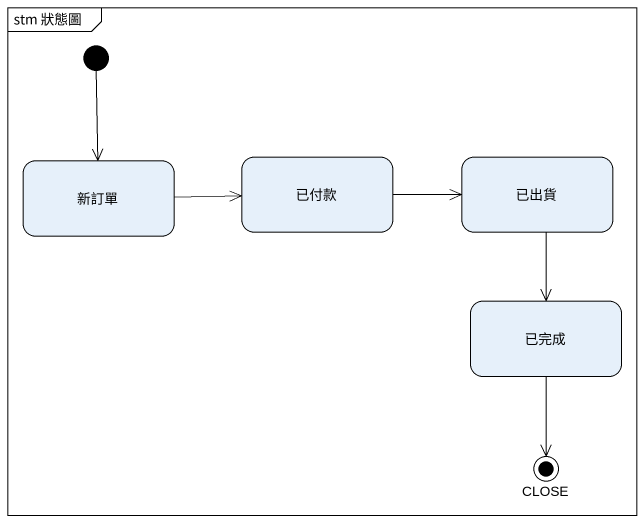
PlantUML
@startuml
mainframe stm 狀態圖
hide empty description
state 新訂單
state 已付款
state 已出貨
state 已完成
state CLOSE <<end>>
[*] --> 新訂單
新訂單 -right-> 已付款
已付款 -right-> 已出貨
已出貨 --> 已完成
已完成 --> CLOSE
@enduml
